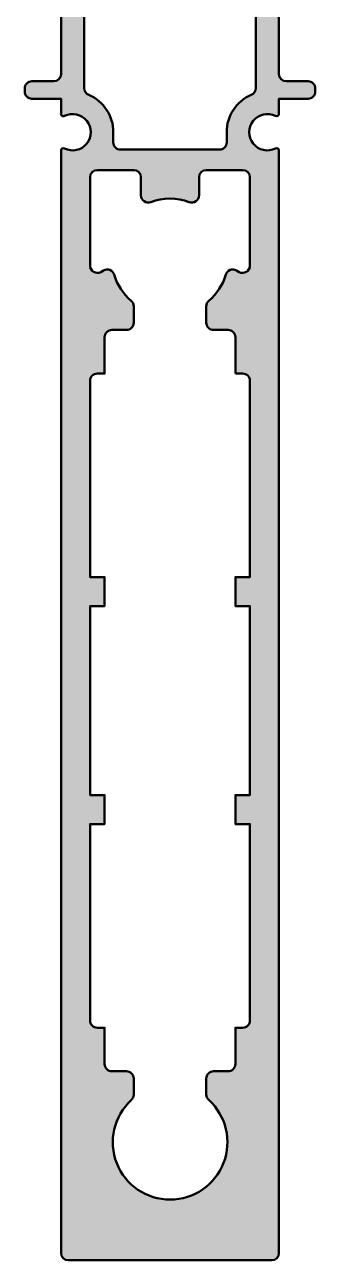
# Model space of a CAD drawing. Extents: x -8 to 23, y -75 to 95.
# Drawn here: x -2.5 to 17.5, y -75 to 10 of the extents above; entities that cross this region are included whole.
import ezdxf

# ---------------------------------------------------------------- set-up
doc = ezdxf.new("R2010")
doc.units = 0
doc.layers.add('0S-Alu contour', color=7, linetype='Continuous', lineweight=50)
doc.layers.add('0S-Alu hatch', color=252, linetype='Continuous', lineweight=25)

# ---------------------------------------------------------------- blocks, each defined once
blk = doc.blocks.new('346110__6E06EA3D_994A_41CC_B2A5_F6E194D78D7E_')
at = {"layer": '0S-Alu hatch'}
h = blk.add_hatch(color=256, dxfattribs=at)
edge = h.paths.add_edge_path()
edge.add_line((14.79999899999999, 18.22676865672171), (14.79999899999999, 17.7731746567216))
edge.add_arc((15.07883644654305, 17.76750624872325), 0.2788950563274446, 178.8354106259059, 253.5801235805062)
edge.add_line((15, 17.49998565673012), (15, 6.600028991700114))
edge.add_arc((15.50003947006425, 6.600068461763472), 0.5000394716220146, 180.0045225790691, 270)
edge.add_line((15.50003947006425, 6.100028990141457), (16.99999999999939, 6.100028991699217))
edge.add_ellipse((17.00025711300675, 5.600286104214656), major_axis=(-0.4997429536256674, 0), ratio=1, start_angle=179.9704125811043, end_angle=270.02947813615526, ccw=False)
edge.add_line((17.5, 5.600028038025862), (17.5, 5.400032043457136))
edge.add_ellipse((17.00026635145537, 5.399765692001658), major_axis=(-0.4997337195255314, 0), ratio=1, start_angle=89.96946210673241, end_angle=180.0305378932693, ccw=False)
edge.add_line((16.99999999999988, 4.900032043457031), (14.99999076794721, 4.900032043457031))
edge.add_line((14.99999076794721, 4.900032043457031), (14.99999076794721, 3.865666793034793))
edge.add_ellipse((14.83424253112581, 3.865666793034795), major_axis=(-0.1657482368214023, 0), ratio=1, start_angle=63.38653163834158, end_angle=180, ccw=False)
edge.add_arc((14.2000308385133, 2.599918556213391), 1.25, 63.38653163834137, 296.6131697495111)
edge.add_ellipse((14.83424990975446, 1.334139121793442), major_axis=(-0.1657794344199515, 0), ratio=1, start_angle=178.7639370165133, end_angle=296.6131697495102, ccw=False)
edge.add_line((14.99999076794721, 1.330562978321983), (14.99996025815495, -74.50000020117085))
edge.add_ellipse((14.49996025815501, -74.50000000000001), major_axis=(-0.4999999999999837, 0), ratio=1, start_angle=90, end_angle=179.9999769481116, ccw=False)
edge.add_line((14.49996025815501, -75.00000000000001), (0.5000377781709258, -75.0000000000784))
edge.add_ellipse((0.5000377781709237, -74.49999114573967), major_axis=(-0.5000088543387307, 0), ratio=1, start_angle=0.001014605361717713, end_angle=90.00000000000023, ccw=False)
edge.add_line((2.89239105895e-05, -74.50000000000001), (-1.58658915e-06, 1.332321546048802))
edge.add_ellipse((0.1657678837454033, 1.334139121793486), major_axis=(-0.1657794344199124, 0), ratio=1, start_angle=-116.61316974951109, end_angle=0.6281931528193923, ccw=False)
edge.add_arc((0.7999869549865409, 2.599918556213397), 1.249999999999997, 243.3868302504889, 476.5818403345039)
edge.add_ellipse((0.1649928375536334, 3.868976986794726), major_axis=(-0.1690584305813309, 0), ratio=1, start_angle=-12.59090406152842, end_angle=116.581840334504, ccw=False)
edge.add_line((2.87971201e-08, 3.90582974801094), (2.89239105768e-05, 4.900032043457031))
edge.add_line((2.89239105768e-05, 4.900032043457031), (-1.99997107608962, 4.900032043457031))
edge.add_ellipse((-2.000237427544795, 5.399765692001659), major_axis=(-0.499733719525533, 0), ratio=1, start_angle=-0.030537893340920164, end_angle=90.03053789323178, ccw=False)
edge.add_line((-2.499971076089423, 5.400032043457771), (-2.499971076089423, 5.600028038024894))
edge.add_ellipse((-2.000228189096162, 5.600286104214646), major_axis=(-0.4997429536256785, 0), ratio=1, start_angle=-90.02947813607261, end_angle=0.02958741900658879, ccw=False)
edge.add_line((-1.999971076089522, 6.100028991699219), (-0.4999710760875028, 6.100028991699218))
edge.add_arc((-0.5000105461536739, 6.600068461763469), 0.500039471622014, 270.004522579395, 359.9954774206085)
edge.add_line((2.89239105769e-05, 6.600028991697295), (2.89239105769e-05, 17.50001525878906))
edge.add_arc((-0.0788075226324686, 17.76753585078218), 0.278895056327435, 286.4198764194926, 361.1645893740835)
edge.add_line((0.2000299239105808, 17.77320425878048), (0.2000299239105808, 18.22679825878055))
edge.add_arc((-0.0788381717325845, 18.23245891825761), 0.2789255417371468, 358.8371299271131, 433.5754054446456)
edge.add_line((2.89239105806e-05, 18.50000225878055), (2.89239105805e-05, 20.38001325878907))
edge.add_ellipse((0.3000289239105749, 20.38001325878907), major_axis=(-0.2999999999999944, 0), ratio=1, start_angle=270.0000000000002, end_angle=360, ccw=False)
edge.add_line((0.3000289239105738, 20.68001325878906), (1.280003242953369, 20.68001325878907))
edge.add_ellipse((1.28000324295337, 20.38001325878907), major_axis=(-0.2999999999999971, 0), ratio=1, start_angle=180, end_angle=270.00000000000017, ccw=False)
edge.add_line((1.580003242953367, 20.38001325878907), (1.580003242953367, 17.62001525878906))
edge.add_arc((1.700003242953371, 17.62001525878906), 0.1200000000000045, 180, 270)
edge.add_line((1.700003242953371, 17.50001525878906), (6.000028923910583, 17.50001525878906))
edge.add_arc((6.000028923910581, 18.00001525878906), 0.4999999999999965, 270.0000000000002, 360)
edge.add_line((6.500028923910577, 18.00001525878906), (6.500028923910574, 18.70001525878906))
edge.add_line((6.500028923910574, 18.70001525878906), (5.118533466288211, 21.09283558181662))
edge.add_ellipse((5.238148708558872, 21.16189547414077), major_axis=(-0.1381197846482966, 0), ratio=1, start_angle=-95.62257755079321, end_angle=29.999999999999886, ccw=False)
edge.add_ellipse((4.761805682736776, 16.3234063969412), major_axis=(-5.000000000000048, 0), ratio=1, start_angle=240.1414257495478, end_angle=264.3774224492066, ccw=False)
edge.add_arc((7.500040245177061, 21.09331954930131), 0.4999999999999918, 240.1414257495481, 299.8579548407662)
edge.add_ellipse((10.23822324117382, 16.32337679488235), major_axis=(-4.999999999999979, 0), ratio=1, start_angle=275.6225775507937, end_angle=299.85795484076607, ccw=False)
edge.add_ellipse((9.761880215351708, 21.16186587208184), major_axis=(-0.1381197846482952, 0), ratio=1, start_angle=150, end_angle=275.6225775507947, ccw=False)
edge.add_line((9.881495457622368, 21.09280597975769), (8.500000000000002, 18.69998565673013))
edge.add_line((8.500000000000002, 18.69998565673013), (8.5, 17.99998565673013))
edge.add_arc((9.000000000000005, 17.99998565673013), 0.5000000000000054, 180, 270)
edge.add_line((9.000000000000005, 17.49998565673013), (13.3000256809572, 17.49998565673013))
edge.add_arc((13.3000256809572, 17.61998565673013), 0.1200000000000081, 270, 360)
edge.add_line((13.42002568095721, 17.61998565673013), (13.42002568095721, 20.37998365673014))
edge.add_ellipse((13.72002568095721, 20.37998365673014), major_axis=(-0.3000000000000024, 0), ratio=1, start_angle=270, end_angle=360, ccw=False)
edge.add_line((13.72002568095721, 20.67998365673014), (14.69999999999999, 20.67998365673014))
edge.add_ellipse((14.69999999999999, 20.37998365673013), major_axis=(-0.3000000000000043, 0), ratio=1, start_angle=180, end_angle=270, ccw=False)
edge.add_line((15, 20.37998365673013), (14.99999999999999, 18.49997265672162))
edge.add_arc((15.07886709564316, 18.23242931619868), 0.2789255417371482, 106.4245945553554, 181.1628700728689)
edge = h.paths.add_edge_path()
edge.add_line((12.00002129331129, -14.00000000000001), (12.00002129331129, -11.49999237060791))
edge.add_arc((11.50032701929677, -11.49968664461998), 0.4996943675400732, 359.9649449522993, 450.0350550477089)
edge.add_line((11.50002129330875, -10.99999237060547), (10.4999602581549, -10.99999237060547))
edge.add_ellipse((10.49971986558805, -10.50023276317245), major_axis=(-0.4997596652493987, 0), ratio=1, start_angle=-0.02756020741588827, end_angle=90.02756020742629, ccw=False)
edge.add_line((9.999960258155038, -10.49999237060561), (9.999960258155044, -9.378961654990666))
edge.add_ellipse((10.49996025815506, -9.378961654990668), major_axis=(-0.5000000000000142, 0), ratio=1, start_angle=310.66099125935773, end_angle=360, ccw=False)
edge.add_arc((7.707110278904346, -6.127498883932152), 3.786259576621567, 310.6609912593576, 343.583939325561)
edge.add_ellipse((11.81863959771305, -7.338840214340946), major_axis=(-0.500000000000005, 0), ratio=1, start_angle=239.9998534395433, end_angle=343.5839393255611, ccw=False)
edge.add_line((12.0686407053425, -6.905828151940769), (12.26139672055743, -7.017116546630883))
edge.add_arc((12.4997579103913, -6.577324664519171), 0.5002329021469732, 241.5429125013931, 359.9780211184022)
edge.add_line((12.99999077573316, -6.5775165557815), (12.99999077573316, -0.4999999531627691))
edge.add_arc((12.49999082257039, -0.4999999531627694), 0.4999999531627708, 0, 90)
edge.add_line((12.49999082257039, 1.4e-15), (10.0000166139057, 1e-16))
edge.add_arc((10.0000166139057, -0.4999999531627728), 0.4999999531627729, 90.00000000000018, 180)
edge.add_line((9.50001666074293, -0.4999999531627728), (9.50001666074293, -1.742026728974632))
edge.add_ellipse((9.000016660742931, -1.742026728974632), major_axis=(-0.4999999999999983, 0), ratio=1, start_angle=68.84285300168858, end_angle=180, ccw=False)
edge.add_arc((7.499994591032803, -5.61791015111269), 3.656024363694478, 68.84285300168872, 111.1571469983112)
edge.add_ellipse((5.999972521322682, -1.742026728974631), major_axis=(-0.4999999999999977, 0), ratio=1, start_angle=0, end_angle=111.1571469983111, ccw=False)
edge.add_line((5.499972521322685, -1.742026728974631), (5.499972521322686, -0.4999999531627713))
edge.add_arc((4.999972568159915, -0.4999999531627714), 0.4999999531627717, 0, 89.99999999999991)
edge.add_line((4.999972568159916, 4e-16), (2.499998359495223, 2.2e-15))
edge.add_arc((2.499998359495223, -0.4999999531627722), 0.4999999531627743, 90, 180)
edge.add_line((1.999998406332449, -0.4999999531627721), (1.999998406332451, -6.577516555785553))
edge.add_arc((2.50023127167431, -6.577324664519168), 0.5002329021469749, 180.021978882062, 298.4570874986121)
edge.add_line((2.738592461508227, -7.01711654663086), (2.93134847672312, -6.905828151940767))
edge.add_ellipse((3.181349584352564, -7.338840214340943), major_axis=(-0.5000000000000034, 0), ratio=1, start_angle=196.416060674439, end_angle=300.00014656045636, ccw=False)
edge.add_arc((7.292878903161239, -6.127498883932153), 3.786259576621536, 196.416060674439, 229.3390087406424)
edge.add_ellipse((4.500028923910544, -9.378961654990665), major_axis=(-0.5000000000000321, 0), ratio=1, start_angle=180, end_angle=229.3390087406427, ccw=False)
edge.add_line((5.000028923910576, -9.378961654990665), (5.000028923910576, -10.49999237060456))
edge.add_ellipse((4.500269316477556, -10.50023276317245), major_axis=(-0.499759665249401, 0), ratio=1, start_angle=89.9724397928781, end_angle=180.0275602075349, ccw=False)
edge.add_line((4.500028923913367, -10.99999237060547), (3.499967888754324, -10.99999237060547))
edge.add_arc((3.499662162768842, -11.49968664461998), 0.4996943675400735, 89.96494495258239, 180.0350550475031)
edge.add_line((2.999967888754325, -11.49999237060619), (2.999967888754326, -14))
edge.add_line((2.999967888754326, -14), (2.499967888751097, -14))
edge.add_arc((2.499709846859732, -14.49974195810541), 0.4997420247254016, 89.9704153118243, 180.0295846887536)
edge.add_line((1.999967888754328, -14.50000000000182), (1.999967888754327, -28.00000381469727))
edge.add_line((1.999967888754327, -28.00000381469727), (2.999967888754326, -28.00000381469727))
edge.add_line((2.999967888754326, -28.00000381469727), (2.999967888754326, -30.00000381469727))
edge.add_line((2.999967888754326, -30.00000381469727), (1.999937371176201, -30.00000381469726))
edge.add_line((1.999937371176201, -30.00000381469726), (2.000089959066826, -42.99499893188476))
edge.add_line((2.000089959066826, -42.99499893188476), (2.999967888754326, -42.99499893188476))
edge.add_line((2.999967888754326, -42.99499893188476), (2.999967888754326, -44.99499893188476))
edge.add_line((2.999967888754326, -44.99499893188476), (1.999937371176201, -44.99499893188476))
edge.add_line((1.999937371176201, -44.99499893188476), (2.000028447073418, -58.49998474121073))
edge.add_arc((2.499773433564071, -58.50023975472027), 0.4997450515557241, 179.9707626950884, 270.0292373046984)
edge.add_line((2.500028447071766, -58.99998474121093), (2.999967888754325, -58.99998474121092))
edge.add_line((2.999967888754325, -58.99998474121092), (2.999967888754327, -61.49499511718751))
edge.add_arc((3.499723050593416, -61.4952399553484), 0.4997552218141791, 179.9719298703977, 270.0280701292888)
edge.add_line((3.499967888751604, -61.99499511718749), (4.500028923910643, -61.9949951171875))
edge.add_ellipse((4.500276326634191, -62.49474771446387), major_axis=(-0.4997526585147817, 0), ratio=1, start_angle=179.9716357043404, end_angle=270.028364296291, ccw=False)
edge.add_line((5.00002892391057, -62.49499511718194), (5.00002892391058, -63.61081503350685))
edge.add_ellipse((4.500028923910615, -63.61081503350684), major_axis=(-0.4999999999999645, 0), ratio=1, start_angle=132.5997786983664, end_angle=180, ccw=False)
edge.add_arc((7.508240497104649, -66.88224590328399), 3.944276859606037, 132.5997786983672, 407.6884127863446)
edge.add_ellipse((10.49995686102839, -63.59572801848107), major_axis=(-0.4999966028733521, 0), ratio=1, start_angle=0, end_angle=47.68841278634369, ccw=False)
edge.add_line((9.999960258155038, -63.59572801848107), (9.999960258155035, -62.49499511718767))
edge.add_ellipse((10.49971285543142, -62.4947477144639), major_axis=(-0.4997526585147961, 0), ratio=1, start_angle=-90.02836429467197, end_angle=0.028364296314975945, ccw=False)
edge.add_line((10.49996025814085, -61.9949951171875), (11.50002129331152, -61.9949951171875))
edge.add_arc((11.5002661314722, -61.49523995534842), 0.4997552218141727, 269.971929870425, 360.0280701291608)
edge.add_line((12.00002129331129, -61.49499511719136), (12.00002129331129, -58.99998474121094))
edge.add_line((12.00002129331129, -58.99998474121094), (12.49996073499233, -58.99998474121093))
edge.add_arc((12.50021574850152, -58.50023975472026), 0.4997450515557462, 269.9707626951292, 360.0292373060459)
edge.add_line((12.99996073499219, -58.49998474120074), (13.00005181088941, -44.99499893188477))
edge.add_line((13.00005181088941, -44.99499893188477), (12.00002129331129, -44.99499893188477))
edge.add_line((12.00002129331129, -44.99499893188477), (12.00002129331129, -42.99499893188476))
edge.add_line((12.00002129331129, -42.99499893188476), (12.99989922299879, -42.99499893188476))
edge.add_line((12.99989922299879, -42.99499893188476), (13.00005181088941, -30.00000381469726))
edge.add_line((13.00005181088941, -30.00000381469726), (12.00002129331129, -30.00000381469727))
edge.add_line((12.00002129331129, -30.00000381469727), (12.00002129331129, -28.00000381469727))
edge.add_line((12.00002129331129, -28.00000381469727), (13.00002129331129, -28.00000381469727))
edge.add_line((13.00002129331129, -28.00000381469727), (13.00002129331129, -14.50000000000031))
edge.add_arc((12.50027933520588, -14.49974195810541), 0.4997420247254016, 359.9704153114188, 450.0295846885828)
edge.add_line((12.50002129331097, -14), (12.00002129331129, -14.00000000000001))
edge = h.paths.add_edge_path()
edge.add_ellipse((14.20003083851361, 2.59991855621326), major_axis=(-2.800000000000309, 0), ratio=1, start_angle=293.20063597231916, end_angle=360, ccw=False)
edge.add_arc((12.89998886958959, 5.633050745722329), 0.4999999999996799, 293.2006359723193, 360.2347694857331)
edge.add_line((13.39998467221754, 5.635099490244051), (13.39998467221754, 15.40000927448273))
edge.add_arc((12.89998467221754, 15.40000927448272), 0.5000000000000036, 0, 89.9999999968459)
edge.add_line((12.89998467224506, 15.90000927448273), (2.100028893689055, 15.90000927507727))
edge.add_arc((2.100028893689054, 15.39998489064755), 0.5000243844297217, 89.99999999999994, 180)
edge.add_line((1.600004509259333, 15.39998489064755), (1.600004509848076, 5.633087772038871))
edge.add_arc((2.10004479389654, 5.633087772038871), 0.5000402840484635, 180, 246.7993640276807)
edge.add_ellipse((0.7999869549865397, 2.599918556213396), major_axis=(-2.800000000000001, 0), ratio=1, start_angle=180, end_angle=246.7993640276807, ccw=False)
edge.add_line((3.59998695498654, 2.599918556213395), (3.59998695498654, 1.899979591369653))
edge.add_arc((4.09998695498654, 1.899979591369653), 0.5, 180, 270.5366834178245)
edge.add_line((4.104670332841222, 1.400001525878906), (10.89534746065559, 1.400001525878905))
edge.add_arc((10.90003083851328, 1.899979591369653), 0.5000000000000285, 269.46331658183, 360)
edge.add_line((11.40003083851331, 1.899979591369658), (11.40003083851331, 2.599918556213393))
at = {"layer": '0S-Alu contour', "color": 7}
for points in [[(0.3000289239105738, 20.68001325878906), (1.280003242953369, 20.68001325878907)], [(6.500028923910577, 18.00001525878906), (6.500028923910574, 18.70001525878906), (5.118533466288211, 21.09283558181662)], [(9.881495457622368, 21.09280597975769), (8.500000000000002, 18.69998565673013), (8.5, 17.99998565673013)], [(13.72002568095721, 20.67998365673014), (14.69999999999999, 20.67998365673014)], [(2.89239105806e-05, 18.50000225878055), (2.89239105805e-05, 20.38001325878907)], [(1.580003242953367, 20.38001325878907), (1.580003242953367, 17.62001525878906)], [(13.42002568095721, 17.61998565673013), (13.42002568095721, 20.37998365673014)], [(15, 20.37998365673013), (14.99999999999999, 18.49997265672162)], [(0.2000299239105808, 17.77320425878048), (0.2000299239105808, 18.22679825878055)], [(14.79999899999999, 18.22676865672171), (14.79999899999999, 17.7731746567216)], [(2.89239105769e-05, 6.600028991697295), (2.89239105769e-05, 17.50001525878906)], [(1.700003242953371, 17.50001525878906), (6.000028923910583, 17.50001525878906)], [(9.000000000000005, 17.49998565673013), (13.3000256809572, 17.49998565673013)], [(15, 17.49998565673012), (15, 6.600028991700114)], [(1.600004509259333, 15.39998489064755), (1.600004509848076, 5.633087772038871)], [(12.89998467224506, 15.90000927448273), (2.100028893689055, 15.90000927507727)], [(13.39998467221754, 5.635099490244051), (13.39998467221754, 15.40000927448273)], [(-1.999971076089522, 6.100028991699219), (-0.4999710760875028, 6.100028991699218)], [(15.50003947006425, 6.100028990141457), (16.99999999999939, 6.100028991699217)], [(-2.499971076089423, 5.400032043457771), (-2.499971076089423, 5.600028038024894)], [(17.5, 5.600028038025862), (17.5, 5.400032043457136)], [(2.87971201e-08, 3.90582974801094), (2.89239105768e-05, 4.900032043457031), (-1.99997107608962, 4.900032043457031)], [(16.99999999999988, 4.900032043457031), (14.99999076794721, 4.900032043457031), (14.99999076794721, 3.865666793034793)], [(3.59998695498654, 2.599918556213395), (3.59998695498654, 1.899979591369653)], [(11.40003083851331, 1.899979591369658), (11.40003083851331, 2.599918556213393)], [(2.89239105895e-05, -74.50000000000001), (-1.58658915e-06, 1.332321546048802)], [(4.104670332841222, 1.400001525878906), (10.89534746065559, 1.400001525878905)], [(14.99999076794721, 1.330562978321983), (14.99996025815495, -74.50000020117085)], [(4.999972568159916, 4e-16), (2.499998359495223, 2.2e-15)], [(12.49999082257039, 1.4e-15), (10.0000166139057, 1e-16)], [(1.999998406332449, -0.4999999531627721), (1.999998406332451, -6.577516555785553)], [(5.499972521322685, -1.742026728974631), (5.499972521322686, -0.4999999531627713)], [(9.50001666074293, -0.4999999531627728), (9.50001666074293, -1.742026728974632)], [(12.99999077573316, -6.5775165557815), (12.99999077573316, -0.4999999531627691)], [(2.738592461508227, -7.01711654663086), (2.93134847672312, -6.905828151940767)], [(12.0686407053425, -6.905828151940769), (12.26139672055743, -7.017116546630883)], [(5.000028923910576, -9.378961654990665), (5.000028923910576, -10.49999237060456)], [(9.999960258155038, -10.49999237060561), (9.999960258155044, -9.378961654990666)], [(4.500028923913367, -10.99999237060547), (3.499967888754324, -10.99999237060547)], [(11.50002129330875, -10.99999237060547), (10.4999602581549, -10.99999237060547)], [(2.999967888754325, -11.49999237060619), (2.999967888754326, -14), (2.499967888751097, -14)], [(12.00002129331129, -14.00000000000001), (12.00002129331129, -11.49999237060791)], [(12.50002129331097, -14), (12.00002129331129, -14.00000000000001)], [(1.999967888754328, -14.50000000000182), (1.999967888754327, -28.00000381469727), (2.999967888754326, -28.00000381469727), (2.999967888754326, -30.00000381469727), (1.999937371176201, -30.00000381469726), (2.000089959066826, -42.99499893188476), (2.999967888754326, -42.99499893188476), (2.999967888754326, -44.99499893188476), (1.999937371176201, -44.99499893188476), (2.000028447073418, -58.49998474121073)], [(12.99996073499219, -58.49998474120074), (13.00005181088941, -44.99499893188477), (12.00002129331129, -44.99499893188477), (12.00002129331129, -42.99499893188476), (12.99989922299879, -42.99499893188476), (13.00005181088941, -30.00000381469726), (12.00002129331129, -30.00000381469727), (12.00002129331129, -28.00000381469727), (13.00002129331129, -28.00000381469727), (13.00002129331129, -14.50000000000031)], [(2.500028447071766, -58.99998474121093), (2.999967888754325, -58.99998474121092), (2.999967888754327, -61.49499511718751)], [(12.00002129331129, -61.49499511719136), (12.00002129331129, -58.99998474121094), (12.49996073499233, -58.99998474121093)], [(3.499967888751604, -61.99499511718749), (4.500028923910643, -61.9949951171875)], [(10.49996025814085, -61.9949951171875), (11.50002129331152, -61.9949951171875)], [(5.00002892391057, -62.49499511718194), (5.00002892391058, -63.61081503350685)], [(9.999960258155038, -63.59572801848107), (9.999960258155035, -62.49499511718767)], [(14.49996025815501, -75.00000000000001), (0.5000377781709258, -75.0000000000784)]]:
    blk.add_lwpolyline(points, dxfattribs=at)
at = {"layer": '0S-Alu contour', "color": 7, "extrusion": (0, 0, -1)}
for centre, radius, start, end in [((-5.238148708558872, 21.16189547414077), 0.1381197846482966, 330.0000000000001, 95.62257755079324), ((-4.761805682736776, 16.3234063969412), 5.000000000000048, 95.62257755079341, 119.8585742504522), ((-10.23822324117382, 16.32337679488235), 4.999999999999979, 60.1420451592339, 84.37742244920626), ((-9.761880215351708, 21.16186587208184), 0.1381197846482952, 84.37742244920531, 210), ((-0.3000289239105749, 20.38001325878907), 0.2999999999999945, 0, 89.9999999999998), ((-1.28000324295337, 20.38001325878907), 0.2999999999999971, 89.99999999999984, 180), ((-13.72002568095721, 20.37998365673014), 0.3000000000000025, 0, 90), ((-14.69999999999999, 20.37998365673013), 0.3000000000000043, 90, 180), ((2.000228189096162, 5.600286104214646), 0.4997429536256785, 359.9704125809934, 90.02947813607263), ((-17.00025711300675, 5.600286104214656), 0.4997429536256674, 89.97052186384472, 180.0295874188958), ((2.000237427544795, 5.399765692001659), 0.499733719525533, 269.9694621067682, 0.0305378933408938), ((-0.7999869549865397, 2.599918556213396), 2.800000000000001, 113.2006359723193, 180), ((-14.20003083851361, 2.59991855621326), 2.800000000000309, 0, 66.79936402768082), ((-17.00026635145537, 5.399765692001658), 0.4997337195255314, 179.9694621067307, 270.0305378932676), ((-0.1649928375536334, 3.868976986794726), 0.1690584305813309, 243.418159665496, 12.59090406152844), ((-14.83424253112581, 3.865666793034795), 0.1657482368214023, 180, 296.6134683616584), ((-0.1657678837454033, 1.334139121793486), 0.1657794344199124, 359.3718068471806, 116.6131697495111), ((-14.83424990975446, 1.334139121793442), 0.1657794344199515, 63.38683025048982, 181.2360629834868), ((-5.999972521322682, -1.742026728974631), 0.4999999999999977, 248.8428530016889, 0), ((-9.000016660742931, -1.742026728974632), 0.4999999999999983, 180, 291.1571469983114), ((-3.181349584352564, -7.338840214340943), 0.5000000000000034, 59.99985343954362, 163.583939325561), ((-11.81863959771305, -7.338840214340946), 0.500000000000005, 16.41606067443889, 120.0001465604567), ((-4.500028923910544, -9.378961654990665), 0.5000000000000321, 130.6609912593573, 180), ((-10.49996025815506, -9.378961654990668), 0.5000000000000142, 0, 49.33900874064225), ((-4.500269316477556, -10.50023276317245), 0.499759665249401, 179.9724397924651, 270.027560207122), ((-10.49971986558805, -10.50023276317245), 0.4997596652493987, 269.9724397925737, 0.0275602074159119), ((-4.500276326634191, -62.49474771446387), 0.4997526585147817, 89.97163570370901, 180.0283642956597), ((-10.49971285543142, -62.4947477144639), 0.4997526585147961, 359.971635703685, 90.02836429467203), ((-4.500028923910615, -63.61081503350684), 0.4999999999999645, 180, 227.4002213016336), ((-10.49995686102839, -63.59572801848107), 0.4999966028733521, 312.3115872136563, 0), ((-0.5000377781709237, -74.49999114573967), 0.5000088543387307, 269.9999999999998, 359.9989853946383), ((-14.49996025815501, -74.50000000000001), 0.4999999999999837, 180.0000230518884, 270)]:
    blk.add_arc(centre, radius, start, end, dxfattribs=at)
at = {"layer": '0S-Alu contour', "color": 7}
for centre, radius, start, end in [((7.500040245177061, 21.09331954930131), 0.4999999999999918, 240.1414257495481, 299.8579548407662), ((-0.0788381717325845, 18.23245891825761), 0.2789255417371468, 358.8371299271131, 73.57540544464564), ((6.000028923910581, 18.00001525878906), 0.4999999999999965, 270.0000000000002, 0), ((9.000000000000005, 17.99998565673013), 0.5000000000000054, 180, 270), ((15.07886709564316, 18.23242931619868), 0.2789255417371482, 106.4245945553554, 181.1628700728689), ((-0.0788075226324686, 17.76753585078218), 0.278895056327435, 286.4198764194926, 1.164589374083466), ((1.700003242953371, 17.62001525878906), 0.1200000000000045, 180, 270), ((13.3000256809572, 17.61998565673013), 0.1200000000000081, 270, 0), ((15.07883644654305, 17.76750624872325), 0.2788950563274446, 178.8354106259059, 253.5801235805062), ((2.100028893689054, 15.39998489064755), 0.5000243844297217, 89.99999999999994, 180), ((12.89998467221754, 15.40000927448272), 0.5000000000000036, 0, 89.9999999968459), ((-0.5000105461536739, 6.600068461763469), 0.500039471622014, 270.004522579395, 359.9954774206085), ((15.50003947006425, 6.600068461763472), 0.5000394716220146, 180.0045225790691, 270), ((2.10004479389654, 5.633087772038871), 0.5000402840484635, 180, 246.7993640276807), ((12.89998886958959, 5.633050745722329), 0.4999999999996799, 293.2006359723193, 0.2347694857331123), ((0.7999869549865409, 2.599918556213397), 1.249999999999997, 243.3868302504889, 116.5818403345038), ((14.2000308385133, 2.599918556213391), 1.25, 63.38653163834137, 296.6131697495111), ((4.09998695498654, 1.899979591369653), 0.5, 180, 270.5366834178245), ((10.90003083851328, 1.899979591369653), 0.5000000000000285, 269.46331658183, 0), ((2.499998359495223, -0.4999999531627722), 0.4999999531627743, 90, 180), ((4.999972568159915, -0.4999999531627714), 0.4999999531627717, 0, 89.99999999999991), ((10.0000166139057, -0.4999999531627728), 0.4999999531627729, 90.00000000000018, 180), ((12.49999082257039, -0.4999999531627694), 0.4999999531627708, 0, 90), ((7.499994591032803, -5.61791015111269), 3.656024363694478, 68.84285300168872, 111.1571469983112), ((2.50023127167431, -6.577324664519168), 0.5002329021469749, 180.021978882062, 298.4570874986121), ((12.4997579103913, -6.577324664519171), 0.5002329021469732, 241.5429125013931, 359.9780211184022), ((7.292878903161239, -6.127498883932153), 3.786259576621536, 196.416060674439, 229.3390087406424), ((7.707110278904346, -6.127498883932152), 3.786259576621567, 310.6609912593576, 343.583939325561), ((3.499662162768842, -11.49968664461998), 0.4996943675400735, 89.96494495258239, 180.0350550475031), ((11.50032701929677, -11.49968664461998), 0.4996943675400732, 359.9649449522993, 90.03505504770895), ((2.499709846859732, -14.49974195810541), 0.4997420247254016, 89.9704153118243, 180.0295846887536), ((12.50027933520588, -14.49974195810541), 0.4997420247254016, 359.9704153114188, 90.02958468858284), ((2.499773433564071, -58.50023975472027), 0.4997450515557241, 179.9707626950884, 270.0292373046984), ((12.50021574850152, -58.50023975472026), 0.4997450515557462, 269.9707626951292, 0.0292373060459584), ((3.499723050593416, -61.4952399553484), 0.4997552218141791, 179.9719298703977, 270.0280701292888), ((11.5002661314722, -61.49523995534842), 0.4997552218141727, 269.971929870425, 0.0280701291608405), ((7.508240497104649, -66.88224590328399), 3.944276859606037, 132.5997786983672, 47.68841278634468)]:
    blk.add_arc(centre, radius, start, end, dxfattribs=at)
blk = doc.blocks.new('441620__8F9909CA_3129_4DFA_9A3F_EC2B3D29F638_')
at = {"layer": '0S-Alu contour', "color": 7}
blk.add_blockref('346110__6E06EA3D_994A_41CC_B2A5_F6E194D78D7E_', (0, 0), dxfattribs=at)

msp = doc.modelspace()

# ---------------------------------------------------------------- block references
at = {"layer": '0S-Alu contour', "color": 7}
msp.add_blockref('441620__8F9909CA_3129_4DFA_9A3F_EC2B3D29F638_', (0, 0), dxfattribs=at)

doc.saveas('drawing.dxf')
